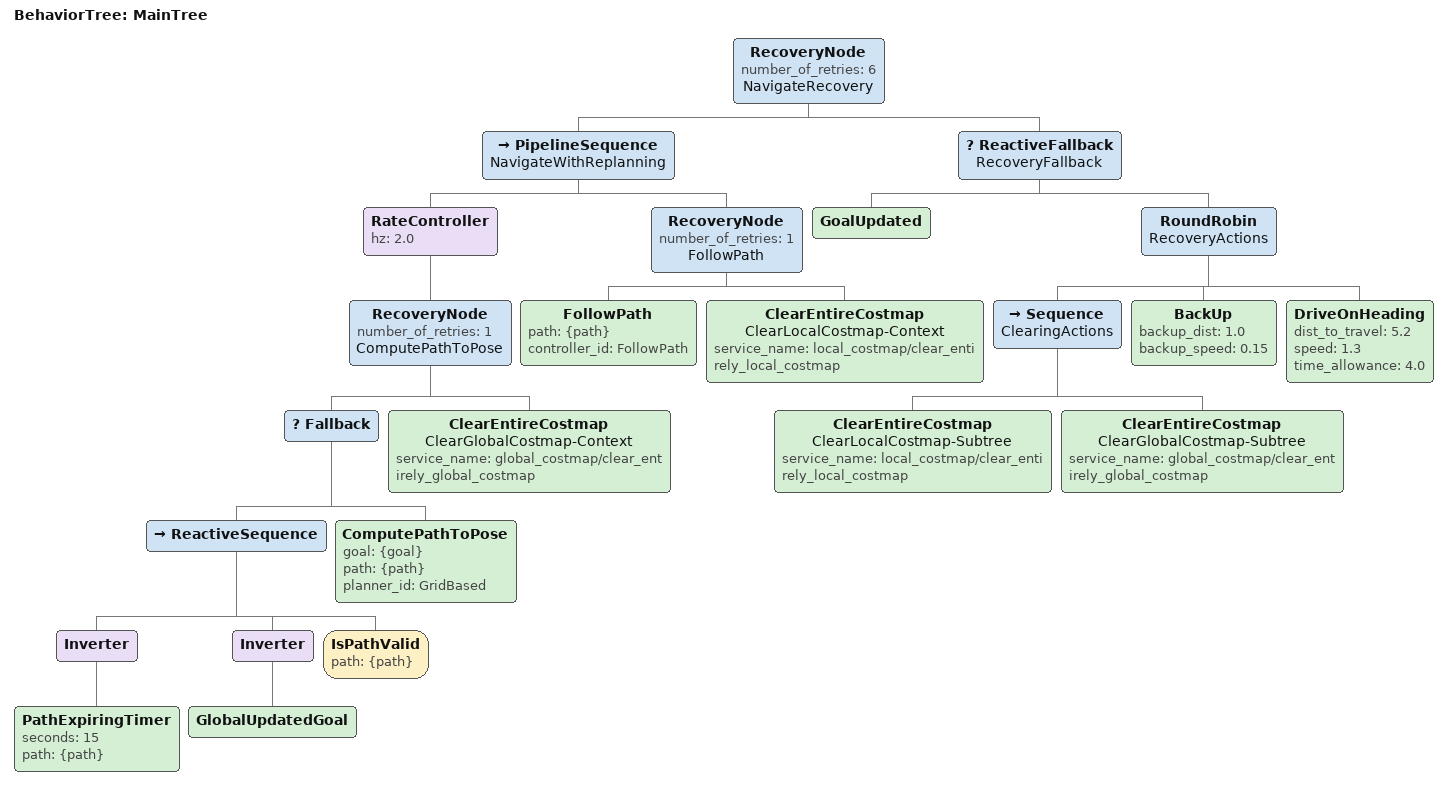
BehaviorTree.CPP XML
<root main_tree_to_execute="MainTree">
  <BehaviorTree ID="MainTree">
    <RecoveryNode number_of_retries="6" name="NavigateRecovery">
      <PipelineSequence name="NavigateWithReplanning">
        <RateController hz="2.0">
          <RecoveryNode number_of_retries="1" name="ComputePathToPose">
            <Fallback>
              <ReactiveSequence>
                <Inverter>
                  <PathExpiringTimer seconds="15" path="{path}"/>
                </Inverter>
                <Inverter>
                  <GlobalUpdatedGoal/>
                </Inverter>
                <IsPathValid path="{path}"/>
              </ReactiveSequence>
              <ComputePathToPose goal="{goal}" path="{path}" planner_id="GridBased"/>
            </Fallback>
            <ClearEntireCostmap name="ClearGlobalCostmap-Context" service_name="global_costmap/clear_entirely_global_costmap"/>
          </RecoveryNode>
        </RateController>
        <RecoveryNode number_of_retries="1" name="FollowPath">
          <FollowPath path="{path}" controller_id="FollowPath"/>
          <ClearEntireCostmap name="ClearLocalCostmap-Context" service_name="local_costmap/clear_entirely_local_costmap"/>
        </RecoveryNode>
      </PipelineSequence>
      <ReactiveFallback name="RecoveryFallback">
        <GoalUpdated/>
        <RoundRobin name="RecoveryActions">
          <Sequence name="ClearingActions">
            <ClearEntireCostmap name="ClearLocalCostmap-Subtree" service_name="local_costmap/clear_entirely_local_costmap"/>
            <ClearEntireCostmap name="ClearGlobalCostmap-Subtree" service_name="global_costmap/clear_entirely_global_costmap"/>
          </Sequence>
          <BackUp backup_dist="1.0" backup_speed="0.15"/>
          <!-- "Full send" by driving forward at 1.3 m/s for 4 seconds (total distance 5.2m) -->
          <DriveOnHeading dist_to_travel="5.2" speed="1.3" time_allowance="4.0"/>
        </RoundRobin>
      </ReactiveFallback>
    </RecoveryNode>
  </BehaviorTree>
</root>
